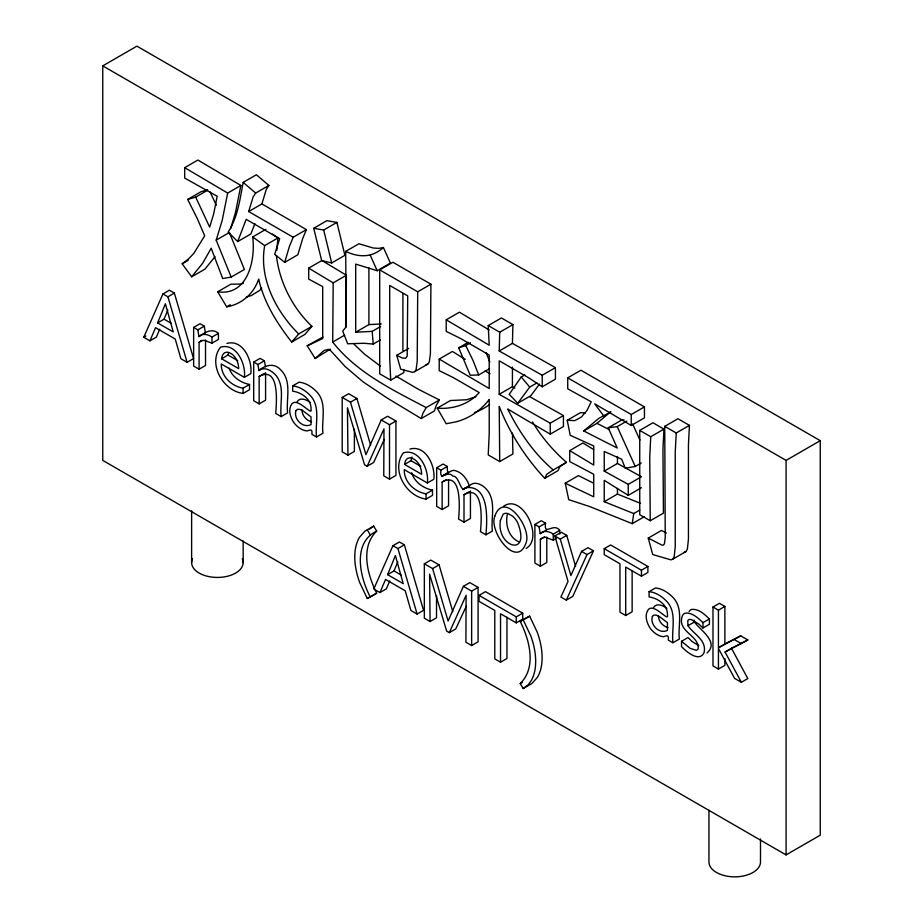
<?xml version="1.0" encoding="UTF-8"?>
<svg xmlns="http://www.w3.org/2000/svg" width="923" height="923" viewBox="0 0 923 923"><rect width="100%" height="100%" fill="white"/><g stroke="black" fill="none" stroke-linecap="round" stroke-linejoin="round"><path stroke-width="1.38" d="M265.882 229.331L252.683 236.957C255.671 259.732 247.975 296.26 217.678 291.806L226.677 306.828C241.757 304.325 253.871 293.526 258.682 279.104C264.013 302.675 276.969 323.246 291.691 342.052L304.89 334.426L311.893 326.338C292.545 307.844 279.45 282.219 276.392 255.602M330.342 349.113L315.193 358.505L307.197 345.802L322.692 338.579L322.692 286.615L308.697 279.104L308.697 268.132L321.896 260.517L346.402 275.239L333.191 282.865L332.695 342.052C356.59 372.592 392.633 389.956 426.207 407.585L439.406 399.959L418.592 389.391L395.932 376.065M346.402 275.239L345.894 327.446M403.778 369.788L403.905 372.534L390.706 380.161L379.699 373.803L379.699 269.862L392.91 262.247L430.914 284.192L417.704 291.806L417.208 361.389L416.088 369.615L414.681 371.681L412.708 372.361L400.709 369.188L396.705 355.332L408.704 348.398M430.914 284.192L430.406 353.763L429.287 362.001L427.88 364.054L414.681 371.681M249.522 384.476L243.084 388.191C231.535 386.241 220.909 376.272 221.289 364.008L244.387 377.345C246.106 363.962 236.415 342.721 220.505 347.129C207.502 363.893 223.124 390.925 243.084 393.44L249.522 389.714L249.522 384.476C240.707 382.733 232.054 376.919 229.077 368.139M432.506 490.113L426.068 493.828C414.508 491.89 403.893 481.91 404.262 469.657L427.372 482.994C429.08 469.611 419.388 448.37 403.478 452.766C390.475 469.53 406.097 496.562 426.068 499.078L432.506 495.363L432.506 490.113C423.299 488.348 414.427 482.037 411.67 472.772M489.121 329.926L459.412 312.193L446.213 319.82L489.213 345.225L488.221 325.588L501.42 317.962L512.923 324.608L499.724 332.234L499.216 350.994L542.228 375.246L555.427 367.631L555.427 379.168L542.228 386.795L529.225 378.13L499.216 360.812L499.216 394.306L550.223 423.172L563.434 415.558L563.434 426.518L550.223 434.145L507.719 409.027C519.107 431.826 533.736 453.297 553.223 469.945L566.434 462.319C553.108 450.678 541.593 437.133 532.49 421.949M512.923 324.608L512.427 343.379L555.427 367.631M663.937 429.126L650.738 436.741L649.746 456.954L650.242 520.757L663.441 513.142L662.945 449.328L663.937 429.126L652.942 422.769L639.743 430.395L639.743 514.699L650.242 520.757M648.246 538.086L661.987 545.158L663.418 545.055L664.433 543.751L665.241 537.509L664.745 426.345L677.944 418.73L689.446 425.365L676.247 432.991L675.244 452.051L675.244 546.739L674.182 556.673L672.855 559.119L670.998 559.88L652.746 554.538L648.246 538.086L661.445 530.46L666.441 533.033M689.446 425.365L688.443 444.425L688.443 539.124L687.381 549.047L686.054 551.493L672.855 559.119M272.435 234.061L277.892 237.996L264.682 245.61C258.763 278.388 275.942 311.363 298.694 333.964L311.893 326.338M276.854 250.191L277.892 237.996M593.177 482.971L578.433 475.61L565.234 483.225L568.73 499.689L589.485 506.473L632.243 523.653L633.743 513.546L639.743 510.073M215.036 256.652L204.883 269.181L191.672 276.796L182.177 263.805L188.615 258.867L193.922 253.271L204.675 235.803L197.43 218.913L187.681 199.426L195.676 197.107L209.683 227.139L213.674 213.859L217.182 196.241L184.681 178.058L184.681 167.663L197.88 160.037L240.88 185.442L227.681 193.069L222.178 220.493L216.178 240.13L231.177 277.085L244.387 269.47L229.377 232.504L216.178 240.13M240.88 185.442L235.388 212.878L230.635 228.616M261.89 203.925L306.39 229.619L293.191 237.246L248.679 211.552L261.89 203.925L266.32 189.307L268.893 185.442L256.386 174.77L243.187 182.385C239.911 199.356 237.788 217.228 228.177 232.042L237.684 241.572L250.883 233.957L254.886 223.689M507.408 514.134C504.962 524.356 508.677 537.498 518.991 541.87M221.566 358.759L222.501 355.09L224.462 352.782L227.289 352.101C234.742 353.601 238.584 361.62 238.688 368.646L221.566 358.759L228.004 355.043L228.627 352.598M404.551 464.407L405.474 460.727L407.435 458.431L410.274 457.75C417.715 459.239 421.557 467.257 421.661 474.284L404.551 464.407L410.989 460.692L411.912 457.012M248.679 211.552L253.121 196.934L255.683 193.069L268.893 185.442M237.684 241.572L246.187 219.339L279.692 238.688L274.685 254.275L284.688 262.363L289.441 246.337L293.191 237.246M315.193 358.505L323.95 350.567L328.253 349.298L330.457 350.428L345.202 366.593L362.947 381.741L387.199 398.055L421.211 418.557L422.953 413.216L426.207 407.585M167.813 310.07L164.04 319.173L157.602 322.888L173.224 331.911L165.39 303.794L157.602 322.888M397.813 561.819L394.04 570.922L387.602 574.648L403.224 583.659L395.39 555.554L387.602 574.648M306.39 229.619L302.64 238.711L297.887 254.736L284.688 262.363M149.93 340.829L155.549 327.688L175.255 339.064L180.885 358.701L187.115 362.301L193.553 358.586L174.366 293.087L169.394 290.214L162.956 293.929L143.757 337.264L149.93 340.829L156.368 337.114L159.737 329.223M379.93 592.578L385.549 579.436L405.255 590.812L410.885 610.449L417.115 614.049L423.553 610.334L404.366 544.835L399.394 541.974L392.956 545.689L373.757 589.024L379.93 592.578L386.368 588.862L389.737 580.982M554.838 535.963L568.037 581.444L560.884 597.008L566.307 600.135L572.745 596.42L593.466 550.835L588.009 547.685L581.571 551.4L570.91 575.537L560.296 539.113L554.838 535.963L561.276 532.248L566.734 535.398L575.583 566.318M347.948 455.154L347.452 407.77L364.539 464.731L367.181 466.253L383.98 428.86L383.76 475.83L389.506 479.152L395.944 475.437L395.944 421.015L387.672 416.238L381.234 419.953L365.946 454.647L350.475 402.197L342.202 397.421L342.202 451.843L347.948 455.154L354.386 451.439L354.386 429.276M430.083 621.537L429.587 574.152L446.674 631.113L449.316 632.636L466.115 595.243L465.907 642.223L471.641 645.535L478.079 641.82L478.079 587.397L469.807 582.621L463.369 586.336L448.082 621.029L432.622 568.58L424.338 563.803L424.338 618.225L430.083 621.537L436.521 617.822L436.521 595.658M566.307 600.135L587.028 554.55L593.466 550.835M384.291 439.463L373.607 462.538L367.181 466.253M466.438 605.846L455.754 628.921L449.316 632.636M512.45 433.106L512.923 453.954L499.724 461.569L499.216 406.432C509.6 432.979 525.337 457.439 544.732 478.322L546.728 474.272L553.223 469.945M439.406 399.959L436.164 405.589L434.41 410.931L421.211 418.557M524.818 374.9L521.218 376.976L509.219 394.306L517.722 403.259L530.921 395.632L539.494 384.083M291.691 342.052L298.694 333.964M297.125 401.782C300.056 396.625 306.909 399.913 310.486 402.555M653.542 607.565C656.472 602.396 663.314 605.684 666.902 608.326M517.722 403.259L529.721 387.083L536.921 382.93M191.672 276.796L202.679 263.228L211.182 248.218L222.685 278.527L231.177 277.085M261.74 288.045L259.882 290.249L251.379 295.522L246.268 297.16M503.427 506.392C522.36 492.64 544.224 538.074 526.122 548.377M376.676 531.094C351.836 542.955 360.074 577.66 370.238 596.95L367.25 598.473L359.589 582.286A59.107 34.128 60 0 1 354.778 556.95A59.049 34.093 60 0 1 359.589 537.186L364.954 531.129L373.688 526.11L376.676 531.094C359.924 547.351 367.527 574.914 376.676 593.235L370.238 596.95M520.214 683.539C536.978 667.271 529.375 639.708 520.214 621.398L529.652 616.149L537.301 632.347A59.049 34.093 60 0 1 542.113 657.684A59.107 34.128 60 0 1 537.301 677.459L531.936 683.505L523.214 688.523L520.214 683.539L522.36 682.305M369.615 529.017L373.688 526.11M624.006 419.838L621.433 420.173L608.234 427.799L617.233 448.001L583.728 430.972L598.854 418.338L610.934 411.796M583.728 430.972L596.939 423.345L610.207 412.189M464.004 522.153L464.004 494.705C484.644 482.902 481.298 523.514 480.445 531.66L485.913 534.809L492.351 531.094C490.782 517.618 496.505 501.085 486.767 489.594C482.694 484.852 474.607 480.202 469.38 485.902C467.153 479.383 462.7 472.98 455.789 470.811C450.112 468.353 446.882 478.079 447.332 466.461L443.109 464.027L436.671 467.742L436.671 506.381L442.129 509.531L442.129 482.071C462.735 470.234 459.389 510.927 458.546 519.003L464.004 522.153L470.442 518.438L470.442 490.99M259.155 403.893L259.155 376.434C280.246 365.035 276.369 404.839 275.7 413.446L281.169 416.596L287.595 412.881C285.945 399.151 292.222 381.234 280.904 370.1C274.754 362.693 265.351 364.77 258.971 370.515L257.921 364.539L253.687 362.093L253.687 400.732L259.155 403.893L265.582 400.167L265.582 372.719M436.671 467.742L440.894 470.176C439.44 482.637 447.367 469.588 452.801 476.037C459.608 475.795 460.427 493.747 465.33 487.771C489.882 484.067 487.136 520.837 485.913 534.809M199.091 369.212L199.091 342.295L201.295 340.679L204.26 340.333L211.99 343.148L218.428 339.433L218.428 333.365C211.921 327.619 204.652 332.638 198.918 336.618L197.868 329.869L193.634 327.423L193.634 366.062L199.091 369.212L205.529 365.496L205.529 339.987M559.696 534.036L559.696 530.402C553.604 521.98 543.589 537.059 545.562 523.179L541.34 520.734L534.902 524.46L534.902 563.088L540.359 566.249L540.359 539.32L542.562 537.705L545.528 537.359L553.258 540.174L556.477 538.317M566.434 462.319L559.926 466.657L557.93 470.695L544.732 478.322M102.753 65.879L136.916 46.15L820.247 440.663L820.247 835.188L786.084 854.906L102.753 460.392L102.753 65.879L786.084 460.392L820.247 440.663M187.681 199.426L200.879 191.799L207.548 189.873M195.676 197.107L207.675 190.184M182.177 263.805L188.177 260.344M162.956 293.929L167.928 296.802L174.366 293.087M313.693 228.293L326.892 220.666L336.895 222.408L344.902 255.313L331.692 262.94L321.7 260.632L313.693 228.293L323.696 230.023L336.895 222.408M217.678 291.806L230.877 284.192L240.822 284.076L243.43 283.199M143.757 337.264L145.903 336.03M226.677 306.828L230.277 304.74M193.634 327.423L200.072 323.708L204.306 326.154L205.356 332.903M197.868 329.869L204.306 326.154M380.403 339.906L373.204 344.071L364.077 343.275L347.694 343.783L342.698 331.08L345.571 327.538L346.194 320.396L345.698 251.391L358.897 243.764L373.273 248.022L378.868 248.368L383.403 247.526L390.406 263.113L377.207 270.739L355.701 264.093L355.701 332.234L372.2 331.369L380.599 326.511M199.091 342.295L202.31 340.437M211.99 343.148L211.99 337.091L218.428 333.365M345.698 251.391C358.978 257.632 372.073 257.852 383.403 247.526M253.687 362.093L260.124 358.378L264.359 360.824L265.512 366.858M257.921 364.539L264.359 360.824M244.387 377.345L250.825 373.63C252.544 360.247 242.853 339.006 226.943 343.414M307.197 345.802L322.981 336.976M259.155 376.434L264.509 373.342M332.695 342.052L344.694 335.118M355.701 332.234L368.9 324.608L381.28 323.961M292.683 385.872L299.121 382.157C306.251 382.895 312.562 387.302 317.316 392.448C327.111 403.778 321.412 419.919 322.923 433.279L316.497 436.994L311.916 434.352C312.505 428.964 310.901 429.587 307.117 430.949C302.029 430.556 297.702 427.187 294.472 423.438C290.595 418.154 287.607 409.893 291.772 404.02C297.402 396.555 312.943 417.323 311.028 409.154C311.443 399.221 301.602 392.448 292.683 391.156L292.683 385.872C299.813 386.61 306.124 391.017 310.878 396.175C320.673 407.493 314.985 423.634 316.497 436.994M342.202 397.421L348.64 393.706L356.913 398.482L370.677 445.313M350.475 402.197L356.913 398.482M499.724 461.569L488.221 454.935L489.213 433.568L489.213 399.497A179.166 103.445 60 0 1 456.216 421.799L446.213 423.749L437.214 408.162C452.755 409.466 468.746 404.459 479.222 392.575L453.216 377.553L439.21 370.631L439.21 359.082L452.408 351.455L465.25 359.393M489.513 368.727L478.714 374.957L470.211 375.246L458.719 347.821L468.319 342.271M458.719 347.821L465.711 345.514L470.511 342.733M499.216 350.994L512.427 343.379M381.234 419.953L389.506 424.73L395.944 421.015M437.214 408.162L450.412 400.536L466.669 399.751L475.853 396.752M499.216 394.306L512.427 386.679L514.884 388.098M593.662 449.582L582.932 442.982L569.733 450.597L593.731 465.042L593.731 445.982L570.229 435.298L567.23 420.288L574.798 420.611L581.478 416.965L587.04 410.366L591.228 401.805L567.726 388.814L567.726 377.842L580.936 370.227L644.439 406.893L644.439 417.865L631.24 425.48L594.735 403.836L603.734 415.961M440.894 470.176L447.332 466.461M427.372 482.994L433.81 479.279C435.518 465.896 425.826 444.655 409.916 449.051M441.955 476.164L448.393 472.438M442.059 476.222L448.497 472.507M442.129 482.071L446.42 479.602M567.23 420.288L580.429 412.662L585.47 412.881M462.804 489.536L469.242 485.821M462.942 489.617L469.38 485.902M464.004 494.705L469.369 491.613M442.129 509.531L448.566 505.816L448.566 479.729M392.956 545.689L397.928 548.55L404.366 544.835M567.726 377.842L631.24 414.508L644.439 406.893M608.234 427.799L617.233 426.634L626.832 421.096M424.338 563.803L430.776 560.088L439.06 564.864L452.812 611.707M367.25 598.473L376.676 593.235M432.622 568.58L439.06 564.864M604.23 471.099L617.441 463.484L641.439 476.764L628.24 484.379L604.23 471.099L604.23 451.474L621.733 459.262L625.24 468.215L635.243 466.484L641.243 463.011M534.902 524.46L539.124 526.895L545.562 523.179M539.124 526.895L540.186 533.644L546.624 529.929M641.439 487.736L628.24 495.351L604.23 480.341L604.23 501.708L617.441 494.082L640.527 503.347M540.359 539.32L544.651 536.84M553.258 540.174L553.258 534.117L559.696 530.402M560.296 539.113L566.734 535.398M463.369 586.336L471.641 591.112L478.079 587.397M479.037 595.381L485.475 591.666L522.706 613.16L522.706 619.137L516.269 622.863L500.531 613.772L500.531 662.206L494.786 658.895L494.786 610.449L479.037 601.369L479.037 595.381L516.269 616.876L522.706 613.16M540.359 566.249L546.797 562.522L546.797 537.024M632.243 523.653L644.242 516.718M604.219 548.689L610.657 544.974L647.888 566.468L647.888 572.456L641.45 576.171L625.702 567.08L625.702 615.514L619.968 612.203L619.968 563.757L604.219 554.677L604.219 548.689L641.45 570.183L647.888 566.468M520.214 621.398L529.652 616.149M500.531 662.206L506.958 658.491L506.958 617.175M649.088 591.643L655.526 587.928C662.668 588.666 668.967 593.074 673.721 598.231C683.528 609.549 677.828 625.69 679.34 639.051L672.902 642.766L668.321 640.124C668.91 634.736 667.317 635.359 663.533 636.732C658.434 636.328 654.119 632.97 650.888 629.209C647.011 623.925 644.023 615.664 648.177 609.791C653.819 602.327 669.348 623.094 667.444 614.926C667.848 604.992 658.007 598.219 649.088 596.927L649.088 591.643C656.23 592.381 662.529 596.789 667.283 601.946C677.09 613.264 671.39 629.405 672.902 642.766M625.702 615.514L632.14 611.799L632.14 570.483M724.878 658.48L724.878 665.345L718.44 669.06L712.983 665.91L712.983 607.011L719.421 603.296L724.878 606.446L724.878 643.954L740.731 635.855L747.849 639.962L725.063 652.019L741.377 682.293L747.815 678.578L731.501 648.304L747.849 639.962M698.907 645.719L692.088 641.485L687.97 637.562L681.532 641.277L681.532 646.573C686.412 651.961 699.611 662.772 704.111 652.48C706.868 640.066 693.738 634.297 687.97 625.713L694.396 621.998L694.015 620.037M712.983 607.011L718.44 610.172L724.878 606.446M709.418 618.918L709.418 624.283L702.98 627.998L702.98 622.633L709.418 618.918C704.549 614.395 698.838 608.638 691.627 609.422A12.864 7.43 60 0 0 689.066 611.637M718.44 610.172L718.44 647.669L724.947 643.989M718.521 647.704L740.731 635.855M725.063 652.019L731.501 648.304M523.214 688.523L528.152 684.808L530.863 681.162A59.107 34.128 60 0 0 535.675 661.387A59.049 34.093 60 0 0 530.863 636.062L523.214 619.864M707.03 652.942C719.467 642.2 700.28 630.155 694.396 621.998M684.197 552.254L686.054 551.493M425.907 364.735L427.88 364.054M311.582 421.788C306.148 420.415 301.983 415.373 301.936 409.731M667.987 627.559C662.564 626.186 658.387 621.144 658.353 615.503M604.23 501.708L633.743 513.546M396.705 355.332L402.451 358.066L405.705 358.216L407.205 356.047L407.712 295.856L389.702 285.461L389.702 358.216L390.706 380.161M565.234 483.225L593.731 496.793L593.731 474.272L569.733 461.569L569.733 450.597M596.939 423.345L609.342 429.656M563.434 415.558L529.675 396.636M664.745 426.345L676.247 432.991M488.221 325.588L499.724 332.234M379.699 269.862L417.704 291.806M639.743 430.395L650.738 436.741M227.681 193.069L184.681 167.663M333.191 282.865L308.697 268.132M485.036 370.873L490.009 373.734M581.571 551.4L587.028 554.55M734.293 639.57L741.411 643.677M258.971 370.515C264.739 366.004 272.366 371.115 276.346 375.846C285.115 387.487 279.531 403.374 281.169 416.596M198.918 336.618C202.379 332.926 208.24 334.334 211.99 337.091M540.186 533.644C543.635 529.952 549.508 531.36 553.258 534.117M228.004 355.043L237.788 360.697M410.989 460.692L420.761 466.334M164.04 319.173L171.251 323.338M741.377 682.293L734.581 678.37L718.44 648.477L718.44 669.06M394.04 570.922L401.251 575.087M439.21 359.082L489.213 388.525L489.213 355.032L460.715 338.579L446.213 331.369L446.213 319.82M380.38 366.119L364.458 354.097L354.167 344.325M252.683 236.957L264.682 245.61M243.187 182.385L255.683 193.069M702.98 622.633C698.111 618.11 692.4 612.364 685.201 613.137A12.864 7.43 60 0 0 681.912 617.383C677.817 632.117 700.326 635.924 698.042 649.331L696.311 650.323L690.139 648.373L681.532 641.277M702.98 627.998L698.803 624.063L691.223 619.506L689.031 619.483L687.773 620.625L687.97 625.713M521.218 376.976L529.721 387.083M367.25 529.825L370.238 534.809M377.207 270.739L370.204 255.14M465.711 345.514L472.968 360.374L478.714 374.957M210.017 191.88L216.317 205.229M635.243 466.484L617.233 426.634M632.67 423.98L639.939 440.098M486.167 352.759L489.825 362.035M397.928 548.55L417.115 614.049M167.928 296.802L187.115 362.301M323.696 230.023L331.692 262.94M372.2 331.369L373.204 344.071M786.084 460.392L786.084 854.906M760.494 838.972L760.494 861.967A25.775 14.883 0 0 1 734.731 876.85A25.775 14.883 0 0 1 708.956 861.967L708.956 810.232M641.45 570.183L641.45 576.171M631.24 414.508L631.24 425.48M628.24 484.379L628.24 495.351M617.441 456.47L617.441 463.484M617.441 488.382L617.441 494.082M550.223 423.172L550.223 434.145M542.228 375.246L542.228 386.795M516.269 616.876L516.269 622.863M512.427 367.146L512.427 386.679M471.641 591.112L471.641 645.535M426.068 493.828L426.068 499.078M402.901 293.526L402.901 350.59M389.506 424.73L389.506 479.152M368.9 267.832L368.9 324.608M243.084 388.191L243.084 393.44M243.164 541.005L243.164 562.569M191.626 510.823L191.626 562.569M242.288 558.715A25.775 14.883 0 0 1 217.401 577.44A25.775 14.883 0 0 1 192.503 558.715M489.548 404.551A179.166 103.445 60 0 1 474.434 412.604M500.393 520.514C496.055 547.362 531.417 557.861 517.699 522.799A12.645 7.303 60 0 0 512.519 516.13L508.261 513.673A12.645 7.303 60 0 0 503.081 514.353L500.393 520.514M494.786 516.269C488.544 531.383 516.776 569.664 525.995 543.024C532.248 527.887 503.993 489.536 494.786 516.269M295.995 410.643C293.226 418.915 302.906 428.791 311.028 424.615L311.028 416.884L302.894 410.758L299.802 409.397L297.46 409.327L295.995 410.643M652.399 616.426C649.642 624.686 659.322 634.562 667.444 630.386L667.444 622.656L659.31 616.529L656.218 615.18L653.876 615.099L652.399 616.426"/></g></svg>
